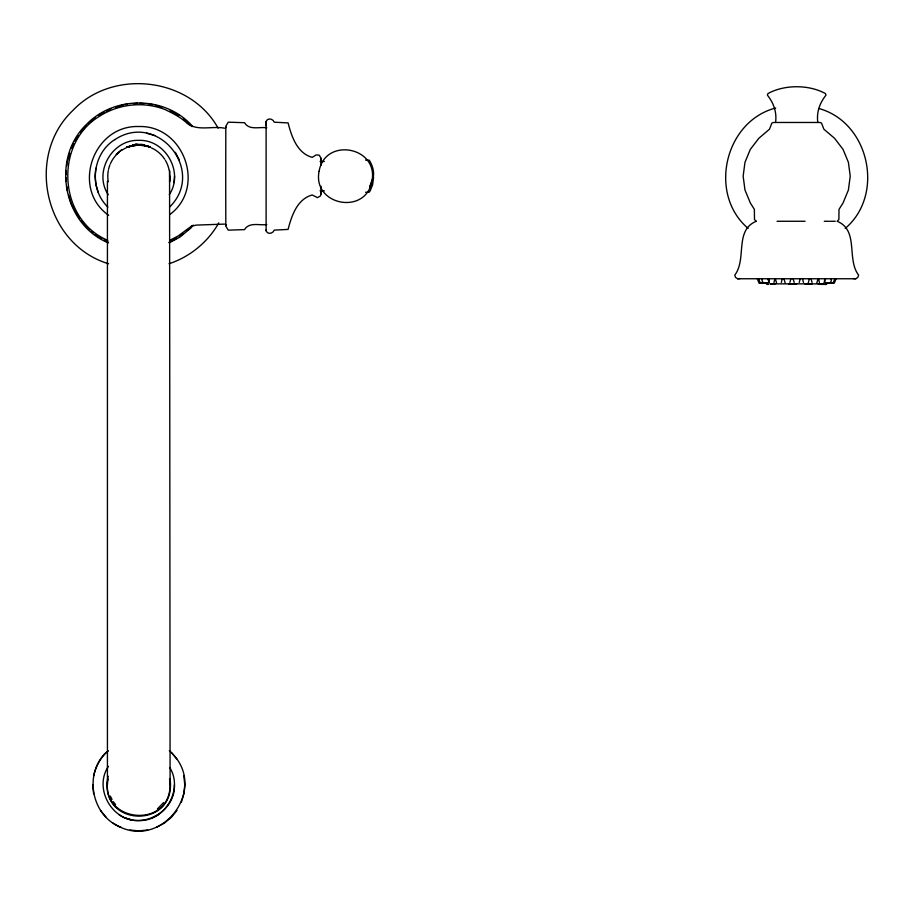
<?xml version="1.0" encoding="UTF-8"?>
<svg xmlns="http://www.w3.org/2000/svg" width="914" height="914" viewBox="0 0 914 914"><rect width="100%" height="100%" fill="white"/><g stroke="black" fill="none" stroke-linecap="round" stroke-linejoin="round"><path stroke-width="1.37" d="M321.02 193.665L320.494 195.916L317.444 197.641L312.222 194.968C297.107 199.103 291.577 215.887 288.081 229.414L274.28 230.111C273.023 233.618 267.505 234.875 266.111 230.831L266.111 121.493C267.494 117.46 273.023 118.683 274.269 122.202L288.081 122.91C291.577 136.426 297.096 153.221 312.211 157.357L316.244 154.9L319.306 155.209L321.02 158.259L321.02 165.274M266.111 125.675L266.111 121.493L266.282 122.636M321.02 190.478L321.02 191.723L320.334 191.003M321.02 192.785L321.02 191.152M266.797 224.57C259.53 225.621 249.099 221.771 244.552 229.62L228.272 230.157L225.815 226.124L225.724 184.799L225.815 126.201L228.272 122.168L244.552 122.705C249.099 130.553 259.53 126.703 266.797 127.754M321.02 158.259L321.02 161.161M146.023 146.263L144.309 145.326L138.288 144.835L126.863 147.177L133.615 145.257L140.767 144.926L133.215 145.326L126.818 147.2C134.312 144.241 142.767 144.161 150.296 147.028M370.227 186.262L370.239 185.336M759.991 282.677L762.539 283.02M169.65 181.406L169.604 171.135M169.296 194.659C184.251 172.415 165.503 139.351 138.814 140.356C112.056 139.271 93.228 172.438 108.252 194.705M114.89 139.579C92.131 153.689 88.487 188.604 107.898 207.078M95.81 168.21L95.079 176.162L95.821 184.114L98.164 192.26M169.57 170.461L170.095 784.886C170.175 829.569 99.752 822.988 107.955 779.185M169.57 181.863L170.095 176.162M173.968 182.663L174.563 176.162M121.162 827.387C90.703 816.053 82.934 771.267 108.218 750.714C100.631 757.112 95.879 766.343 93.639 775.906M169.73 767.543C183.691 789.707 164.828 821.56 138.757 820.555C112.068 821.606 93.388 788.462 108.458 766.309M174.425 784.886C175.499 812.249 141.099 830.632 118.946 814.534M65.888 174.871L66.276 170.975M66.791 165.8L67.179 161.915M266.111 230.831L266.282 229.688M769.12 278.827C770.868 284.768 760.905 285.008 762.185 278.93M773.987 282.449L774.821 278.839M781.333 282.437L782.235 278.827M225.724 225.632L226.215 224.775M789.902 282.392L790.884 278.804M799.19 282.437L800.264 278.827M808.273 282.723L809.416 278.907M108.206 776.272C96.781 827.353 177.133 830.575 170.05 778.659M113.21 823.137C159.71 854.51 211.545 787.708 169.307 750.714M181.258 802.492L183.874 793.866L184.765 784.886L183.874 775.906M67.567 160.67L69.83 153.198M816.808 282.803L818.064 278.919M825.502 278.93L823.902 283.146M831.192 278.941C832.711 284.151 823.685 285.191 824.508 280.05M828.781 282.826L833.065 283.191L834.779 278.93M836.002 278.919L834.288 283.157L828.964 282.894M132.37 145.737L135.546 144.526L143.555 144.732L133.878 144.743L137.226 144.401M321.02 160.601L320.334 161.321M826.964 283.66L826.256 284.38L820.601 284.38M71.349 148.217L73.805 143.624M75.028 141.327L78.101 135.592M218.777 222.879C208.129 241.97 189.815 256.96 169.033 263.735M370.65 183.451L372.352 180.012L371.998 180.892C375.323 174.186 372.981 166.142 369.267 160.167L365.577 160.053M833.34 282.826L829.581 282.997L832.186 282.677L831.26 283.134M169.661 207.021C206.313 170.838 157.791 111.188 114.901 139.579M163.56 802.595L157.448 808.89M192.043 225.735L187.381 230.225M193.277 225.095L190.786 228.134L179.647 237.274L169.25 242.838M80.569 132.576L86.35 125.526M177.008 810.444L171.295 817.413L164.314 823.137L156.363 827.387M829.798 282.837L826.873 283.18M116.227 154.397L121.162 150.239M88.178 123.698L95.227 117.917M179.35 236.829L183.36 233.527M169.913 214.459C206.45 187.496 183.931 125.012 138.814 126.532C92.965 124.898 70.824 188.901 108.663 215.304M116.604 154.009L121.619 149.942M845.21 228.431C885.015 194.739 869.328 122.373 818.921 108.515M756.266 221.268C734.148 230.317 747.104 258.948 734.742 275.194L735.576 277.422L737.609 278.759L855.755 278.759L857.789 277.422L858.634 275.194C846.273 258.948 859.229 230.317 837.11 221.268L838.881 219.577L839.006 209.386L843.051 202.931L848.398 190.021L850.237 176.162L848.398 162.304L843.051 149.393L834.551 138.3L823.88 129.194L821.515 123.104L820.007 122.476L773.37 122.476L771.862 123.104L769.497 129.194L758.826 138.3L750.314 149.393L744.979 162.304L743.139 176.162L744.979 190.021L750.314 202.931L754.358 209.317L754.496 219.577L756.186 221.268M98.244 115.45L103.99 112.388M106.287 111.165L110.868 108.72M169.021 242.347L177.053 238.051M152.41 817.824L158.579 814.545M169.821 240.313L177.979 236.075L191.517 226.158L196.441 225.095L224.638 224.101M775.678 108.012C724.551 121.288 707.882 194.328 748.166 228.431M764.401 282.894L759.077 283.169L757.375 278.919M764.584 282.837L762.973 283.123M763.361 282.837L760.357 283.226L758.597 278.93M126.738 147.223L133.615 145.257L131.502 146.263M115.85 107.212L123.321 104.939M127.229 147.028L138.757 144.835M133.615 145.257L132.05 145.555M131.525 145.68L135.752 144.972M765.635 283.032L764.744 282.677L767.326 282.986L766.663 283.02M767.566 283.054L763.578 282.837M324.367 161.447L320.243 161.629M124.567 104.562L127.16 104.31M133.627 103.682L137.511 103.293M147.737 830.003L138.757 830.895L129.788 830.003M762.105 283.134L761.202 282.666L761.191 283.249L763.796 282.997L760.025 282.814M737.609 278.759L739.929 278.599M830.837 283.032L833.385 282.666M818.064 283.866L823.103 283.866L770.262 283.866L775.312 283.866M365.577 192.271L369.267 192.157L370.319 190.5L372.604 184.754L373.598 177.247M777.026 221.268L805.074 221.268M824.279 221.268L829.535 221.268M830.529 221.268L835.247 221.268M767.12 284.38L768.56 284.38L766.4 283.66M824.805 284.38L826.256 284.38M788.519 283.854L796.688 283.866M804.846 283.854L812.215 283.866M826.05 283.009L828.667 283.237L826.702 282.974M320.243 190.695L324.367 190.877M224.638 128.223C212.574 125.709 197.824 131.456 187.244 123.459C180.926 117.278 172.986 113.473 165.16 109.589C143.761 101.248 118.923 103.819 99.603 116.204C53.732 143.589 58.336 219.577 107.772 240.348M853.436 278.599L855.755 278.759M140.345 144.401L144.423 144.869L145.155 145.737M138.288 144.835L149.965 146.903L146.034 145.68M140.105 103.293L143.989 103.682M149.165 104.207L153.049 104.596M146 145.68L146.594 145.84M144.001 145.269L149.85 146.857M146.754 133.227L154.877 135.569M155.54 105.35L161.755 107.246M108.572 263.758C44.763 244.644 24.781 155.871 72.994 110.343C112.902 68.242 189.963 77.267 218.138 128.2M125.115 817.824L131.799 819.869M148.285 146.697L150.159 147.36M99.398 237.48L101.694 238.703M103.99 239.925L108.583 242.381M108.355 242.873C62.598 224.204 50.876 157.848 86.784 124.133C114.718 95.307 165.857 95.947 192.443 126.212M170.175 110.594L179.338 115.507M183.36 118.797L192.043 126.589M89.184 229.448L81.392 220.765M91.194 231.093L93.217 232.75M95.227 234.395L98.244 236.863M226.215 127.549L225.724 126.692M79.735 218.743L71.338 204.108M171.295 752.359L177.019 759.328M100.506 810.444L106.23 817.413M113.176 801.612L115.552 804.549M175.328 152.284L179.373 160.099M110.331 796.14L112.034 799.43M767.886 278.919L769.211 282.826M775.323 278.919L776.569 282.814M68.687 195.39L70.961 202.862M783.972 278.907L785.115 282.734M793.101 278.827L794.175 282.449M802.492 278.816L803.475 282.415M811.141 278.827L812.02 282.46M818.567 278.839L819.39 282.472M65.888 177.453L66.276 181.338M66.791 186.525L67.179 190.409M92.748 784.886L93.639 793.866M169.57 779.185L170.095 784.886M370.227 187.096L370.227 187.713L370.227 185.051M321.02 194.065L321.02 186.262M817.802 122.419C816.362 112.216 819.789 102.882 825.982 95.159L825.433 93.559C808.867 84.465 784.498 84.465 767.943 93.559L767.394 95.159C773.587 102.882 777.014 112.216 775.563 122.419M107.429 181.246L107.429 784.886M108.309 181.795A30.973 30.973 0 0 1 108.309 170.53M108.549 169.353A30.973 30.973 0 0 1 109.966 164.76M110.445 163.606A30.973 30.973 0 0 1 118.74 152.535M121.813 150.239A30.973 30.973 0 0 1 126.212 147.84M151.313 147.84A30.973 30.973 0 0 1 164.68 159.207M165.343 160.27A30.973 30.973 0 0 1 169.216 170.53M319.089 171.272C312.257 205.513 366.068 215.624 371.964 181.052C378.796 146.8 324.984 136.7 319.089 171.272M135.638 144.515L134.038 144.72L135.638 144.515M136.94 144.412L135.192 144.561L143.635 144.743L136.94 144.412M141.978 144.526L143.555 144.732L141.978 144.526"/></g></svg>
